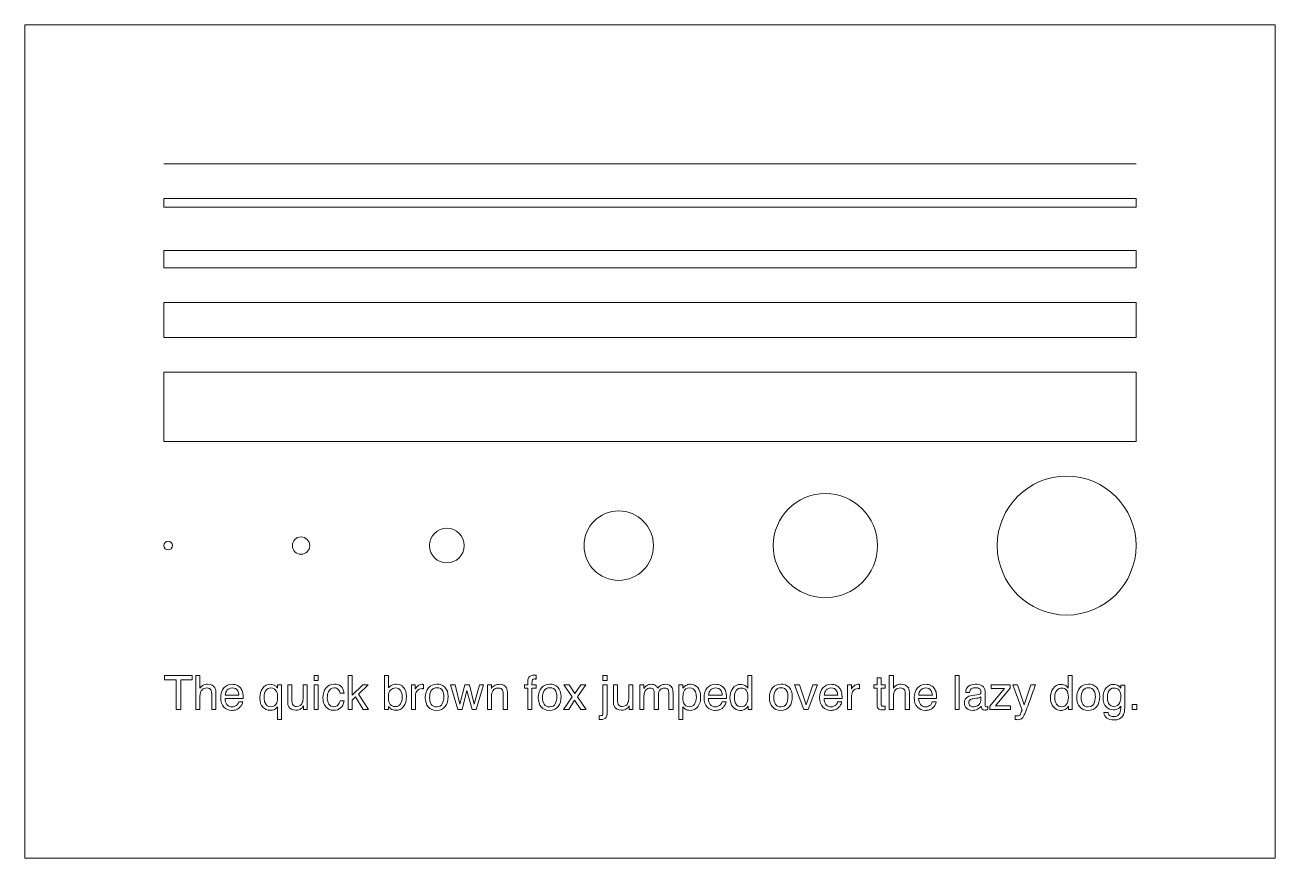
# Model space of a CAD drawing. Header units: inches. Extents: x 0 to 9, y -6 to 0.
import ezdxf

# ---------------------------------------------------------------- set-up
doc = ezdxf.new("R2010")
doc.units = ezdxf.units.IN
doc.header["$MEASUREMENT"] = 0
doc.layers.add('Layer 1', color=7, linetype='Continuous')

# ---------------------------------------------------------------- blocks, each defined once
blk = doc.blocks.new('block 2')
at = {"layer": 'Layer 1', "color": 7, "lineweight": 9, "true_color": 0xffffff}
for points in [[(1.2034, -4.6865), (1.2034, -4.7156), (1.1211, -4.7156), (1.1211, -4.9306), (1.0877, -4.9306), (1.0877, -4.7156), (1.0055, -4.7156), (1.0055, -4.6865), (1.2034, -4.6865)], [(2.0813, -4.6865), (2.1117, -4.6865), (2.1117, -4.7204), (2.0813, -4.7204), (2.0813, -4.6865)], [(2.0813, -4.7535), (2.1117, -4.7535), (2.1117, -4.9306), (2.0813, -4.9306), (2.0813, -4.7535)], [(2.3264, -4.6865), (2.3551, -4.6865), (2.3551, -4.8282), (2.4318, -4.7527), (2.47, -4.7527), (2.4016, -4.8188), (2.4739, -4.9306), (2.4357, -4.9306), (2.3797, -4.8401), (2.3551, -4.8638), (2.3551, -4.9306), (2.3264, -4.9306), (2.3264, -4.6865)], [(3.0974, -4.7527), (3.1316, -4.8929), (3.1664, -4.7527), (3.1999, -4.7527), (3.2348, -4.8921), (3.2712, -4.7527), (3.3011, -4.7527), (3.2494, -4.9306), (3.2184, -4.9306), (3.1821, -4.7929), (3.1471, -4.9306), (3.116, -4.9306), (3.0647, -4.7527), (3.0974, -4.7527)], [(3.8799, -4.7527), (3.9186, -4.7527), (3.9595, -4.8153), (4.0009, -4.7527), (4.0372, -4.7535), (3.9773, -4.8394), (4.0399, -4.9306), (4.0017, -4.9306), (3.9575, -4.8638), (3.9146, -4.9306), (3.8767, -4.9306), (3.9394, -4.8394), (3.8799, -4.7527)], [(4.1914, -4.7211), (4.1615, -4.7211), (4.1615, -4.6865), (4.1914, -4.6865), (4.1914, -4.7211)], [(5.576, -4.7527), (5.6236, -4.8975), (5.6731, -4.7527), (5.7058, -4.7527), (5.6388, -4.9306), (5.607, -4.9306), (5.5413, -4.7527), (5.576, -4.7527)], [(6.697, -4.6865), (6.7269, -4.6865), (6.7269, -4.9306), (6.697, -4.9306), (6.697, -4.6865)], [(6.9477, -4.907), (7.0534, -4.7794), (6.9555, -4.7794), (6.9555, -4.7527), (7.0936, -4.7527), (7.0936, -4.7771), (6.9886, -4.9039), (7.0967, -4.9039), (7.0967, -4.9306), (6.9477, -4.9306), (6.9477, -4.907)], [(7.9707, -4.8944), (8.0054, -4.8944), (8.0054, -4.9306), (7.9707, -4.9306), (7.9707, -4.8944)]]:
    blk.add_lwpolyline(points, dxfattribs=at)
for points, knots in [([(1.2298, -4.6857), (1.2298, -4.6857), (1.2597, -4.6857), (1.2597, -4.6857), (1.2597, -4.6857), (1.2597, -4.7767), (1.2597, -4.7767), (1.2668, -4.7678), (1.2732, -4.7615), (1.2788, -4.7578), (1.2884, -4.7515), (1.3005, -4.7483), (1.3149, -4.7483), (1.3407, -4.7483), (1.3582, -4.7574), (1.3674, -4.7754), (1.3723, -4.7853), (1.3748, -4.799), (1.3748, -4.8165), (1.3748, -4.8165), (1.3748, -4.9306), (1.3748, -4.9306), (1.3748, -4.9306), (1.3441, -4.9306), (1.3441, -4.9306), (1.3441, -4.9306), (1.3441, -4.8185), (1.3441, -4.8185), (1.3441, -4.8054), (1.3424, -4.7958), (1.3391, -4.7897), (1.3337, -4.78), (1.3235, -4.7751), (1.3085, -4.7751), (1.2961, -4.7751), (1.2849, -4.7794), (1.2748, -4.7879), (1.2647, -4.7964), (1.2597, -4.8125), (1.2597, -4.8362), (1.2597, -4.8362), (1.2597, -4.9306), (1.2597, -4.9306), (1.2597, -4.9306), (1.2298, -4.9306), (1.2298, -4.9306), (1.2298, -4.9306), (1.2298, -4.6857), (1.2298, -4.6857)], [0, 0, 0, 0, 1, 1, 1, 2, 2, 2, 3, 3, 3, 4, 4, 4, 5, 5, 5, 6, 6, 6, 7, 7, 7, 8, 8, 8, 9, 9, 9, 10, 10, 10, 11, 11, 11, 12, 12, 12, 13, 13, 13, 14, 14, 14, 15, 15, 15, 16, 16, 16, 16]), ([(1.529, -4.7576), (1.5407, -4.7635), (1.5497, -4.7712), (1.5559, -4.7806), (1.5618, -4.7896), (1.5658, -4.8), (1.5678, -4.812), (1.5695, -4.8202), (1.5704, -4.8333), (1.5704, -4.8512), (1.5704, -4.8512), (1.441, -4.8512), (1.441, -4.8512), (1.4415, -4.8693), (1.4457, -4.8838), (1.4537, -4.8948), (1.4616, -4.9057), (1.4738, -4.9112), (1.4904, -4.9112), (1.5059, -4.9112), (1.5183, -4.906), (1.5275, -4.8956), (1.5327, -4.8896), (1.5363, -4.8827), (1.5385, -4.8748), (1.5385, -4.8748), (1.5679, -4.8748), (1.5679, -4.8748), (1.5671, -4.8813), (1.5646, -4.8886), (1.5602, -4.8966), (1.5558, -4.9047), (1.5509, -4.9112), (1.5455, -4.9163), (1.5365, -4.9252), (1.5254, -4.9312), (1.5121, -4.9343), (1.5049, -4.936), (1.4968, -4.9369), (1.4878, -4.9369), (1.4658, -4.9369), (1.4472, -4.9289), (1.4319, -4.9127), (1.4165, -4.8966), (1.4089, -4.8741), (1.4089, -4.845), (1.4089, -4.8165), (1.4166, -4.7933), (1.432, -4.7754), (1.4474, -4.7576), (1.4676, -4.7487), (1.4925, -4.7487), (1.505, -4.7487), (1.5172, -4.7516), (1.529, -4.7576)], [0, 0, 0, 0, 1, 1, 1, 2, 2, 2, 3, 3, 3, 4, 4, 4, 5, 5, 5, 6, 6, 6, 7, 7, 7, 8, 8, 8, 9, 9, 9, 10, 10, 10, 11, 11, 11, 12, 12, 12, 13, 13, 13, 14, 14, 14, 15, 15, 15, 16, 16, 16, 17, 17, 17, 18, 18, 18, 18]), ([(1.8032, -4.7598), (1.8087, -4.7638), (1.814, -4.7697), (1.8191, -4.7774), (1.8191, -4.7774), (1.8191, -4.7527), (1.8191, -4.7527), (1.8191, -4.7527), (1.8474, -4.7527), (1.8474, -4.7527), (1.8474, -4.7527), (1.8474, -5.0016), (1.8474, -5.0016), (1.8474, -5.0016), (1.8175, -5.0016), (1.8175, -5.0016), (1.8175, -5.0016), (1.8175, -4.9102), (1.8175, -4.9102), (1.8125, -4.9181), (1.8056, -4.9245), (1.7968, -4.9292), (1.788, -4.9339), (1.777, -4.9363), (1.7639, -4.9363), (1.7449, -4.9363), (1.728, -4.9288), (1.7131, -4.914), (1.6982, -4.8992), (1.6907, -4.8766), (1.6907, -4.8462), (1.6907, -4.8177), (1.6977, -4.7944), (1.7117, -4.7761), (1.7257, -4.7578), (1.7438, -4.7487), (1.766, -4.7487), (1.7807, -4.7487), (1.7931, -4.7524), (1.8032, -4.7598)], [0, 0, 0, 0, 1, 1, 1, 2, 2, 2, 3, 3, 3, 4, 4, 4, 5, 5, 5, 6, 6, 6, 7, 7, 7, 8, 8, 8, 9, 9, 9, 10, 10, 10, 11, 11, 11, 12, 12, 12, 13, 13, 13, 13]), ([(1.922, -4.7527), (1.922, -4.7527), (1.922, -4.8708), (1.922, -4.8708), (1.922, -4.8799), (1.9234, -4.8873), (1.9262, -4.8931), (1.9314, -4.9037), (1.941, -4.909), (1.9551, -4.909), (1.9754, -4.909), (1.9892, -4.8997), (1.9966, -4.8811), (2.0006, -4.8711), (2.0025, -4.8574), (2.0025, -4.8401), (2.0025, -4.8401), (2.0025, -4.7527), (2.0025, -4.7527), (2.0025, -4.7527), (2.0325, -4.7527), (2.0325, -4.7527), (2.0325, -4.7527), (2.0325, -4.9306), (2.0325, -4.9306), (2.0325, -4.9306), (2.0042, -4.9306), (2.0042, -4.9306), (2.0042, -4.9306), (2.0045, -4.9044), (2.0045, -4.9044), (2.0007, -4.9111), (1.996, -4.9168), (1.9904, -4.9215), (1.9792, -4.9308), (1.9656, -4.9354), (1.9496, -4.9354), (1.9247, -4.9354), (1.9078, -4.9269), (1.8987, -4.91), (1.8938, -4.9009), (1.8914, -4.8888), (1.8914, -4.8736), (1.8914, -4.8736), (1.8914, -4.7527), (1.8914, -4.7527), (1.8914, -4.7527), (1.922, -4.7527), (1.922, -4.7527)], [0, 0, 0, 0, 1, 1, 1, 2, 2, 2, 3, 3, 3, 4, 4, 4, 5, 5, 5, 6, 6, 6, 7, 7, 7, 8, 8, 8, 9, 9, 9, 10, 10, 10, 11, 11, 11, 12, 12, 12, 13, 13, 13, 14, 14, 14, 15, 15, 15, 16, 16, 16, 16]), ([(2.2745, -4.7621), (2.287, -4.7719), (2.2946, -4.7887), (2.2971, -4.8125), (2.2971, -4.8125), (2.2681, -4.8125), (2.2681, -4.8125), (2.2663, -4.8015), (2.2623, -4.7924), (2.2559, -4.7851), (2.2496, -4.7779), (2.2395, -4.7743), (2.2255, -4.7743), (2.2065, -4.7743), (2.1929, -4.7836), (2.1847, -4.8021), (2.1793, -4.8142), (2.1767, -4.8291), (2.1767, -4.8468), (2.1767, -4.8646), (2.1805, -4.8796), (2.188, -4.8918), (2.1955, -4.9039), (2.2074, -4.91), (2.2235, -4.91), (2.2359, -4.91), (2.2458, -4.9062), (2.253, -4.8987), (2.2603, -4.8911), (2.2653, -4.8808), (2.2681, -4.8676), (2.2681, -4.8676), (2.2971, -4.8676), (2.2971, -4.8676), (2.2938, -4.8912), (2.2855, -4.9085), (2.2722, -4.9194), (2.2589, -4.9303), (2.2419, -4.9358), (2.2212, -4.9358), (2.198, -4.9358), (2.1794, -4.9273), (2.1656, -4.9103), (2.1517, -4.8933), (2.1448, -4.872), (2.1448, -4.8465), (2.1448, -4.8153), (2.1524, -4.791), (2.1675, -4.7736), (2.1827, -4.7562), (2.2021, -4.7475), (2.2255, -4.7475), (2.2456, -4.7475), (2.2619, -4.7524), (2.2745, -4.7621)], [0, 0, 0, 0, 1, 1, 1, 2, 2, 2, 3, 3, 3, 4, 4, 4, 5, 5, 5, 6, 6, 6, 7, 7, 7, 8, 8, 8, 9, 9, 9, 10, 10, 10, 11, 11, 11, 12, 12, 12, 13, 13, 13, 14, 14, 14, 15, 15, 15, 16, 16, 16, 17, 17, 17, 18, 18, 18, 18]), ([(2.5892, -4.6857), (2.5892, -4.6857), (2.6183, -4.6857), (2.6183, -4.6857), (2.6183, -4.6857), (2.6183, -4.7743), (2.6183, -4.7743), (2.6249, -4.7657), (2.6327, -4.7592), (2.6418, -4.7547), (2.6509, -4.7503), (2.6608, -4.748), (2.6715, -4.748), (2.6938, -4.748), (2.7118, -4.7556), (2.7256, -4.7709), (2.7395, -4.7861), (2.7464, -4.8085), (2.7464, -4.8382), (2.7464, -4.8664), (2.7396, -4.8897), (2.7259, -4.9083), (2.7122, -4.9269), (2.6933, -4.9363), (2.669, -4.9363), (2.6555, -4.9363), (2.644, -4.933), (2.6347, -4.9265), (2.6291, -4.9226), (2.6232, -4.9164), (2.6168, -4.9079), (2.6168, -4.9079), (2.6168, -4.9306), (2.6168, -4.9306), (2.6168, -4.9306), (2.5892, -4.9306), (2.5892, -4.9306), (2.5892, -4.9306), (2.5892, -4.6857), (2.5892, -4.6857)], [0, 0, 0, 0, 1, 1, 1, 2, 2, 2, 3, 3, 3, 4, 4, 4, 5, 5, 5, 6, 6, 6, 7, 7, 7, 8, 8, 8, 9, 9, 9, 10, 10, 10, 11, 11, 11, 12, 12, 12, 13, 13, 13, 13]), ([(2.7818, -4.7527), (2.7818, -4.7527), (2.8102, -4.7527), (2.8102, -4.7527), (2.8102, -4.7527), (2.8102, -4.7834), (2.8102, -4.7834), (2.8125, -4.7774), (2.8183, -4.7701), (2.8273, -4.7616), (2.8364, -4.753), (2.8469, -4.7487), (2.8587, -4.7487), (2.8593, -4.7487), (2.8602, -4.7487), (2.8616, -4.7488), (2.8629, -4.749), (2.8652, -4.7492), (2.8684, -4.7495), (2.8684, -4.7495), (2.8684, -4.7811), (2.8684, -4.7811), (2.8666, -4.7807), (2.865, -4.7805), (2.8635, -4.7804), (2.862, -4.7803), (2.8603, -4.7802), (2.8586, -4.7802), (2.8435, -4.7802), (2.8319, -4.7851), (2.8238, -4.7948), (2.8158, -4.8045), (2.8117, -4.8156), (2.8117, -4.8283), (2.8117, -4.8283), (2.8117, -4.9306), (2.8117, -4.9306), (2.8117, -4.9306), (2.7818, -4.9306), (2.7818, -4.9306), (2.7818, -4.9306), (2.7818, -4.7527), (2.7818, -4.7527)], [0, 0, 0, 0, 1, 1, 1, 2, 2, 2, 3, 3, 3, 4, 4, 4, 5, 5, 5, 6, 6, 6, 7, 7, 7, 8, 8, 8, 9, 9, 9, 10, 10, 10, 11, 11, 11, 12, 12, 12, 13, 13, 13, 14, 14, 14, 14]), ([(3.0232, -4.7704), (3.0389, -4.7857), (3.0468, -4.8082), (3.0468, -4.8378), (3.0468, -4.8665), (3.0399, -4.8902), (3.026, -4.9089), (3.0122, -4.9276), (2.9907, -4.9369), (2.9615, -4.9369), (2.9372, -4.9369), (2.9179, -4.9287), (2.9036, -4.9121), (2.8893, -4.8956), (2.8822, -4.8733), (2.8822, -4.8455), (2.8822, -4.8156), (2.8897, -4.7918), (2.9048, -4.7741), (2.9198, -4.7564), (2.9401, -4.7475), (2.9655, -4.7475), (2.9882, -4.7475), (3.0075, -4.7552), (3.0232, -4.7704)], [0, 0, 0, 0, 1, 1, 1, 2, 2, 2, 3, 3, 3, 4, 4, 4, 5, 5, 5, 6, 6, 6, 7, 7, 7, 8, 8, 8, 8]), ([(3.3293, -4.7527), (3.3293, -4.7527), (3.3577, -4.7527), (3.3577, -4.7527), (3.3577, -4.7527), (3.3577, -4.7779), (3.3577, -4.7779), (3.3661, -4.7675), (3.375, -4.76), (3.3844, -4.7555), (3.3939, -4.7509), (3.4043, -4.7487), (3.4158, -4.7487), (3.4411, -4.7487), (3.4582, -4.7575), (3.467, -4.7751), (3.4719, -4.7847), (3.4743, -4.7985), (3.4743, -4.8165), (3.4743, -4.8165), (3.4743, -4.9306), (3.4743, -4.9306), (3.4743, -4.9306), (3.4439, -4.9306), (3.4439, -4.9306), (3.4439, -4.9306), (3.4439, -4.8185), (3.4439, -4.8185), (3.4439, -4.8076), (3.4423, -4.7989), (3.4391, -4.7922), (3.4338, -4.7811), (3.4242, -4.7756), (3.4102, -4.7756), (3.4031, -4.7756), (3.3973, -4.7763), (3.3927, -4.7778), (3.3845, -4.7802), (3.3774, -4.7851), (3.3711, -4.7924), (3.3662, -4.7982), (3.3629, -4.8043), (3.3614, -4.8106), (3.3599, -4.8168), (3.3592, -4.8258), (3.3592, -4.8374), (3.3592, -4.8374), (3.3592, -4.9306), (3.3592, -4.9306), (3.3592, -4.9306), (3.3293, -4.9306), (3.3293, -4.9306), (3.3293, -4.9306), (3.3293, -4.7527), (3.3293, -4.7527)], [0, 0, 0, 0, 1, 1, 1, 2, 2, 2, 3, 3, 3, 4, 4, 4, 5, 5, 5, 6, 6, 6, 7, 7, 7, 8, 8, 8, 9, 9, 9, 10, 10, 10, 11, 11, 11, 12, 12, 12, 13, 13, 13, 14, 14, 14, 15, 15, 15, 16, 16, 16, 17, 17, 17, 18, 18, 18, 18]), ([(3.627, -4.6983), (3.634, -4.6881), (3.6475, -4.6831), (3.6674, -4.6831), (3.6693, -4.6831), (3.6712, -4.6831), (3.6732, -4.6832), (3.6752, -4.6833), (3.6775, -4.6835), (3.68, -4.6837), (3.68, -4.6837), (3.68, -4.711), (3.68, -4.711), (3.6769, -4.7107), (3.6746, -4.7106), (3.6732, -4.7105), (3.6718, -4.7105), (3.6705, -4.7105), (3.6693, -4.7105), (3.6601, -4.7105), (3.6546, -4.7128), (3.6528, -4.7175), (3.651, -4.7222), (3.6501, -4.7342), (3.6501, -4.7535), (3.6501, -4.7535), (3.68, -4.7535), (3.68, -4.7535), (3.68, -4.7535), (3.68, -4.7771), (3.68, -4.7771), (3.68, -4.7771), (3.6501, -4.7771), (3.6501, -4.7771), (3.6501, -4.7771), (3.6501, -4.9306), (3.6501, -4.9306), (3.6501, -4.9306), (3.6205, -4.9306), (3.6205, -4.9306), (3.6205, -4.9306), (3.6205, -4.7771), (3.6205, -4.7771), (3.6205, -4.7771), (3.5958, -4.7771), (3.5958, -4.7771), (3.5958, -4.7771), (3.5958, -4.7535), (3.5958, -4.7535), (3.5958, -4.7535), (3.6205, -4.7535), (3.6205, -4.7535), (3.6205, -4.7535), (3.6205, -4.7256), (3.6205, -4.7256), (3.621, -4.7132), (3.6231, -4.7041), (3.627, -4.6983)], [0, 0, 0, 0, 1, 1, 1, 2, 2, 2, 3, 3, 3, 4, 4, 4, 5, 5, 5, 6, 6, 6, 7, 7, 7, 8, 8, 8, 9, 9, 9, 10, 10, 10, 11, 11, 11, 12, 12, 12, 13, 13, 13, 14, 14, 14, 15, 15, 15, 16, 16, 16, 17, 17, 17, 18, 18, 18, 19, 19, 19, 19]), ([(3.8365, -4.7704), (3.8523, -4.7857), (3.8601, -4.8082), (3.8601, -4.8378), (3.8601, -4.8665), (3.8532, -4.8902), (3.8393, -4.9089), (3.8255, -4.9276), (3.804, -4.9369), (3.7748, -4.9369), (3.7505, -4.9369), (3.7312, -4.9287), (3.7169, -4.9121), (3.7026, -4.8956), (3.6955, -4.8733), (3.6955, -4.8455), (3.6955, -4.8156), (3.703, -4.7918), (3.7181, -4.7741), (3.7331, -4.7564), (3.7534, -4.7475), (3.7788, -4.7475), (3.8016, -4.7475), (3.8208, -4.7552), (3.8365, -4.7704)], [0, 0, 0, 0, 1, 1, 1, 2, 2, 2, 3, 3, 3, 4, 4, 4, 5, 5, 5, 6, 6, 6, 7, 7, 7, 8, 8, 8, 8]), ([(4.1333, -4.9756), (4.1467, -4.9752), (4.1547, -4.974), (4.1575, -4.9721), (4.1602, -4.9701), (4.1615, -4.9641), (4.1615, -4.9539), (4.1615, -4.9539), (4.1615, -4.7535), (4.1615, -4.7535), (4.1615, -4.7535), (4.1914, -4.7535), (4.1914, -4.7535), (4.1914, -4.7535), (4.1914, -4.957), (4.1914, -4.957), (4.1914, -4.97), (4.1893, -4.9797), (4.1851, -4.9861), (4.1781, -4.997), (4.1649, -5.0024), (4.1454, -5.0024), (4.144, -5.0024), (4.1424, -5.0023), (4.1408, -5.0022), (4.1392, -5.0021), (4.1367, -5.0019), (4.1333, -5.0016), (4.1333, -5.0016), (4.1333, -4.9756), (4.1333, -4.9756)], [0, 0, 0, 0, 1, 1, 1, 2, 2, 2, 3, 3, 3, 4, 4, 4, 5, 5, 5, 6, 6, 6, 7, 7, 7, 8, 8, 8, 9, 9, 9, 10, 10, 10, 10]), ([(4.267, -4.7527), (4.267, -4.7527), (4.267, -4.8708), (4.267, -4.8708), (4.267, -4.8799), (4.2684, -4.8873), (4.2712, -4.8931), (4.2764, -4.9037), (4.2861, -4.909), (4.3002, -4.909), (4.3205, -4.909), (4.3343, -4.8997), (4.3416, -4.8811), (4.3456, -4.8711), (4.3476, -4.8574), (4.3476, -4.8401), (4.3476, -4.8401), (4.3476, -4.7527), (4.3476, -4.7527), (4.3476, -4.7527), (4.3775, -4.7527), (4.3775, -4.7527), (4.3775, -4.7527), (4.3775, -4.9306), (4.3775, -4.9306), (4.3775, -4.9306), (4.3493, -4.9306), (4.3493, -4.9306), (4.3493, -4.9306), (4.3496, -4.9044), (4.3496, -4.9044), (4.3458, -4.9111), (4.3411, -4.9168), (4.3354, -4.9215), (4.3242, -4.9308), (4.3106, -4.9354), (4.2947, -4.9354), (4.2698, -4.9354), (4.2528, -4.9269), (4.2438, -4.91), (4.2389, -4.9009), (4.2365, -4.8888), (4.2365, -4.8736), (4.2365, -4.8736), (4.2365, -4.7527), (4.2365, -4.7527), (4.2365, -4.7527), (4.267, -4.7527), (4.267, -4.7527)], [0, 0, 0, 0, 1, 1, 1, 2, 2, 2, 3, 3, 3, 4, 4, 4, 5, 5, 5, 6, 6, 6, 7, 7, 7, 8, 8, 8, 9, 9, 9, 10, 10, 10, 11, 11, 11, 12, 12, 12, 13, 13, 13, 14, 14, 14, 15, 15, 15, 16, 16, 16, 16]), ([(4.4264, -4.7527), (4.4264, -4.7527), (4.4559, -4.7527), (4.4559, -4.7527), (4.4559, -4.7527), (4.4559, -4.7779), (4.4559, -4.7779), (4.463, -4.7692), (4.4695, -4.7628), (4.4752, -4.7588), (4.4851, -4.752), (4.4963, -4.7487), (4.5088, -4.7487), (4.5229, -4.7487), (4.5344, -4.7522), (4.543, -4.7591), (4.5479, -4.7631), (4.5523, -4.769), (4.5563, -4.7767), (4.5629, -4.7672), (4.5707, -4.7602), (4.5797, -4.7556), (4.5887, -4.751), (4.5988, -4.7487), (4.61, -4.7487), (4.6339, -4.7487), (4.6502, -4.7573), (4.6588, -4.7746), (4.6635, -4.7839), (4.6658, -4.7964), (4.6658, -4.8121), (4.6658, -4.8121), (4.6658, -4.9306), (4.6658, -4.9306), (4.6658, -4.9306), (4.6347, -4.9306), (4.6347, -4.9306), (4.6347, -4.9306), (4.6347, -4.807), (4.6347, -4.807), (4.6347, -4.7951), (4.6318, -4.787), (4.6258, -4.7826), (4.6199, -4.7781), (4.6127, -4.7759), (4.6041, -4.7759), (4.5924, -4.7759), (4.5823, -4.7799), (4.5738, -4.7877), (4.5653, -4.7956), (4.5611, -4.8087), (4.5611, -4.8271), (4.5611, -4.8271), (4.5611, -4.9306), (4.5611, -4.9306), (4.5611, -4.9306), (4.5307, -4.9306), (4.5307, -4.9306), (4.5307, -4.9306), (4.5307, -4.8145), (4.5307, -4.8145), (4.5307, -4.8024), (4.5293, -4.7936), (4.5264, -4.7881), (4.5219, -4.7797), (4.5134, -4.7756), (4.501, -4.7756), (4.4897, -4.7756), (4.4794, -4.78), (4.4702, -4.7887), (4.4609, -4.7975), (4.4563, -4.8133), (4.4563, -4.8362), (4.4563, -4.8362), (4.4563, -4.9306), (4.4563, -4.9306), (4.4563, -4.9306), (4.4264, -4.9306), (4.4264, -4.9306), (4.4264, -4.9306), (4.4264, -4.7527), (4.4264, -4.7527)], [0, 0, 0, 0, 1, 1, 1, 2, 2, 2, 3, 3, 3, 4, 4, 4, 5, 5, 5, 6, 6, 6, 7, 7, 7, 8, 8, 8, 9, 9, 9, 10, 10, 10, 11, 11, 11, 12, 12, 12, 13, 13, 13, 14, 14, 14, 15, 15, 15, 16, 16, 16, 17, 17, 17, 18, 18, 18, 19, 19, 19, 20, 20, 20, 21, 21, 21, 22, 22, 22, 23, 23, 23, 24, 24, 24, 25, 25, 25, 26, 26, 26, 27, 27, 27, 27]), ([(4.7073, -4.7535), (4.7073, -4.7535), (4.7366, -4.7535), (4.7366, -4.7535), (4.7366, -4.7535), (4.7366, -4.7771), (4.7366, -4.7771), (4.7426, -4.769), (4.7491, -4.7627), (4.7562, -4.7583), (4.7663, -4.7517), (4.7782, -4.7483), (4.7919, -4.7483), (4.8121, -4.7483), (4.8293, -4.7561), (4.8434, -4.7715), (4.8575, -4.787), (4.8645, -4.809), (4.8645, -4.8377), (4.8645, -4.8765), (4.8543, -4.9042), (4.834, -4.9208), (4.8211, -4.9313), (4.8061, -4.9366), (4.789, -4.9366), (4.7755, -4.9366), (4.7642, -4.9337), (4.7551, -4.9278), (4.7498, -4.9245), (4.7438, -4.9188), (4.7372, -4.9107), (4.7372, -4.9107), (4.7372, -5.0016), (4.7372, -5.0016), (4.7372, -5.0016), (4.7073, -5.0016), (4.7073, -5.0016), (4.7073, -5.0016), (4.7073, -4.7535), (4.7073, -4.7535)], [0, 0, 0, 0, 1, 1, 1, 2, 2, 2, 3, 3, 3, 4, 4, 4, 5, 5, 5, 6, 6, 6, 7, 7, 7, 8, 8, 8, 9, 9, 9, 10, 10, 10, 11, 11, 11, 12, 12, 12, 13, 13, 13, 13]), ([(5.009, -4.7576), (5.0208, -4.7635), (5.0297, -4.7712), (5.0359, -4.7806), (5.0419, -4.7896), (5.0458, -4.8), (5.0478, -4.812), (5.0496, -4.8202), (5.0504, -4.8333), (5.0504, -4.8512), (5.0504, -4.8512), (4.921, -4.8512), (4.921, -4.8512), (4.9216, -4.8693), (4.9258, -4.8838), (4.9337, -4.8948), (4.9416, -4.9057), (4.9539, -4.9112), (4.9705, -4.9112), (4.986, -4.9112), (4.9983, -4.906), (5.0076, -4.8956), (5.0127, -4.8896), (5.0164, -4.8827), (5.0185, -4.8748), (5.0185, -4.8748), (5.0479, -4.8748), (5.0479, -4.8748), (5.0472, -4.8813), (5.0446, -4.8886), (5.0402, -4.8966), (5.0358, -4.9047), (5.031, -4.9112), (5.0256, -4.9163), (5.0166, -4.9252), (5.0054, -4.9312), (4.9921, -4.9343), (4.985, -4.936), (4.9769, -4.9369), (4.9679, -4.9369), (4.9459, -4.9369), (4.9272, -4.9289), (4.9119, -4.9127), (4.8966, -4.8966), (4.8889, -4.8741), (4.8889, -4.845), (4.8889, -4.8165), (4.8966, -4.7933), (4.9121, -4.7754), (4.9275, -4.7576), (4.9476, -4.7487), (4.9725, -4.7487), (4.985, -4.7487), (4.9972, -4.7516), (5.009, -4.7576)], [0, 0, 0, 0, 1, 1, 1, 2, 2, 2, 3, 3, 3, 4, 4, 4, 5, 5, 5, 6, 6, 6, 7, 7, 7, 8, 8, 8, 9, 9, 9, 10, 10, 10, 11, 11, 11, 12, 12, 12, 13, 13, 13, 14, 14, 14, 15, 15, 15, 16, 16, 16, 17, 17, 17, 18, 18, 18, 18]), ([(5.1861, -4.7581), (5.1914, -4.7615), (5.1974, -4.7673), (5.2041, -4.7756), (5.2041, -4.7756), (5.2041, -4.6857), (5.2041, -4.6857), (5.2041, -4.6857), (5.2329, -4.6857), (5.2329, -4.6857), (5.2329, -4.6857), (5.2329, -4.9306), (5.2329, -4.9306), (5.2329, -4.9306), (5.2059, -4.9306), (5.2059, -4.9306), (5.2059, -4.9306), (5.2059, -4.9059), (5.2059, -4.9059), (5.199, -4.9168), (5.1908, -4.9247), (5.1813, -4.9296), (5.1718, -4.9345), (5.1609, -4.9369), (5.1487, -4.9369), (5.1289, -4.9369), (5.1118, -4.9286), (5.0974, -4.9119), (5.0829, -4.8953), (5.0757, -4.8731), (5.0757, -4.8454), (5.0757, -4.8195), (5.0823, -4.797), (5.0955, -4.778), (5.1086, -4.759), (5.1275, -4.7495), (5.152, -4.7495), (5.1656, -4.7495), (5.1769, -4.7524), (5.1861, -4.7581)], [0, 0, 0, 0, 1, 1, 1, 2, 2, 2, 3, 3, 3, 4, 4, 4, 5, 5, 5, 6, 6, 6, 7, 7, 7, 8, 8, 8, 9, 9, 9, 10, 10, 10, 11, 11, 11, 12, 12, 12, 13, 13, 13, 13]), ([(5.501, -4.7704), (5.5168, -4.7857), (5.5246, -4.8082), (5.5246, -4.8378), (5.5246, -4.8665), (5.5177, -4.8902), (5.5039, -4.9089), (5.49, -4.9276), (5.4685, -4.9369), (5.4393, -4.9369), (5.415, -4.9369), (5.3957, -4.9287), (5.3814, -4.9121), (5.3671, -4.8956), (5.36, -4.8733), (5.36, -4.8455), (5.36, -4.8156), (5.3675, -4.7918), (5.3826, -4.7741), (5.3977, -4.7564), (5.4179, -4.7475), (5.4433, -4.7475), (5.4661, -4.7475), (5.4853, -4.7552), (5.501, -4.7704)], [0, 0, 0, 0, 1, 1, 1, 2, 2, 2, 3, 3, 3, 4, 4, 4, 5, 5, 5, 6, 6, 6, 7, 7, 7, 8, 8, 8, 8]), ([(5.8414, -4.7576), (5.8532, -4.7635), (5.8622, -4.7712), (5.8683, -4.7806), (5.8743, -4.7896), (5.8782, -4.8), (5.8802, -4.812), (5.882, -4.8202), (5.8829, -4.8333), (5.8829, -4.8512), (5.8829, -4.8512), (5.7534, -4.8512), (5.7534, -4.8512), (5.754, -4.8693), (5.7582, -4.8838), (5.7661, -4.8948), (5.774, -4.9057), (5.7863, -4.9112), (5.8029, -4.9112), (5.8184, -4.9112), (5.8307, -4.906), (5.84, -4.8956), (5.8451, -4.8896), (5.8488, -4.8827), (5.851, -4.8748), (5.851, -4.8748), (5.8804, -4.8748), (5.8804, -4.8748), (5.8796, -4.8813), (5.877, -4.8886), (5.8726, -4.8966), (5.8683, -4.9047), (5.8634, -4.9112), (5.858, -4.9163), (5.849, -4.9252), (5.8378, -4.9312), (5.8245, -4.9343), (5.8174, -4.936), (5.8093, -4.9369), (5.8003, -4.9369), (5.7783, -4.9369), (5.7596, -4.9289), (5.7443, -4.9127), (5.729, -4.8966), (5.7214, -4.8741), (5.7214, -4.845), (5.7214, -4.8165), (5.7291, -4.7933), (5.7445, -4.7754), (5.7599, -4.7576), (5.78, -4.7487), (5.8049, -4.7487), (5.8175, -4.7487), (5.8296, -4.7516), (5.8414, -4.7576)], [0, 0, 0, 0, 1, 1, 1, 2, 2, 2, 3, 3, 3, 4, 4, 4, 5, 5, 5, 6, 6, 6, 7, 7, 7, 8, 8, 8, 9, 9, 9, 10, 10, 10, 11, 11, 11, 12, 12, 12, 13, 13, 13, 14, 14, 14, 15, 15, 15, 16, 16, 16, 17, 17, 17, 18, 18, 18, 18]), ([(5.9216, -4.7527), (5.9216, -4.7527), (5.95, -4.7527), (5.95, -4.7527), (5.95, -4.7527), (5.95, -4.7834), (5.95, -4.7834), (5.9523, -4.7774), (5.958, -4.7701), (5.9671, -4.7616), (5.9762, -4.753), (5.9866, -4.7487), (5.9985, -4.7487), (5.9991, -4.7487), (6, -4.7487), (6.0013, -4.7488), (6.0026, -4.749), (6.0049, -4.7492), (6.0081, -4.7495), (6.0081, -4.7495), (6.0081, -4.7811), (6.0081, -4.7811), (6.0064, -4.7807), (6.0047, -4.7805), (6.0032, -4.7804), (6.0017, -4.7803), (6.0001, -4.7802), (5.9983, -4.7802), (5.9833, -4.7802), (5.9717, -4.7851), (5.9636, -4.7948), (5.9555, -4.8045), (5.9515, -4.8156), (5.9515, -4.8283), (5.9515, -4.8283), (5.9515, -4.9306), (5.9515, -4.9306), (5.9515, -4.9306), (5.9216, -4.9306), (5.9216, -4.9306), (5.9216, -4.9306), (5.9216, -4.7527), (5.9216, -4.7527)], [0, 0, 0, 0, 1, 1, 1, 2, 2, 2, 3, 3, 3, 4, 4, 4, 5, 5, 5, 6, 6, 6, 7, 7, 7, 8, 8, 8, 9, 9, 9, 10, 10, 10, 11, 11, 11, 12, 12, 12, 13, 13, 13, 14, 14, 14, 14]), ([(6.1346, -4.703), (6.1346, -4.703), (6.1648, -4.703), (6.1648, -4.703), (6.1648, -4.703), (6.1648, -4.7527), (6.1648, -4.7527), (6.1648, -4.7527), (6.1932, -4.7527), (6.1932, -4.7527), (6.1932, -4.7527), (6.1932, -4.7771), (6.1932, -4.7771), (6.1932, -4.7771), (6.1648, -4.7771), (6.1648, -4.7771), (6.1648, -4.7771), (6.1648, -4.8932), (6.1648, -4.8932), (6.1648, -4.8994), (6.1669, -4.9036), (6.1711, -4.9057), (6.1734, -4.9069), (6.1773, -4.9075), (6.1828, -4.9075), (6.1842, -4.9075), (6.1858, -4.9075), (6.1874, -4.9074), (6.1891, -4.9073), (6.191, -4.9071), (6.1932, -4.9068), (6.1932, -4.9068), (6.1932, -4.9306), (6.1932, -4.9306), (6.1898, -4.9316), (6.1862, -4.9323), (6.1825, -4.9328), (6.1788, -4.9332), (6.1748, -4.9334), (6.1705, -4.9334), (6.1565, -4.9334), (6.147, -4.9299), (6.142, -4.9227), (6.1371, -4.9156), (6.1346, -4.9063), (6.1346, -4.8949), (6.1346, -4.8949), (6.1346, -4.7771), (6.1346, -4.7771), (6.1346, -4.7771), (6.1105, -4.7771), (6.1105, -4.7771), (6.1105, -4.7771), (6.1105, -4.7527), (6.1105, -4.7527), (6.1105, -4.7527), (6.1346, -4.7527), (6.1346, -4.7527), (6.1346, -4.7527), (6.1346, -4.703), (6.1346, -4.703)], [0, 0, 0, 0, 1, 1, 1, 2, 2, 2, 3, 3, 3, 4, 4, 4, 5, 5, 5, 6, 6, 6, 7, 7, 7, 8, 8, 8, 9, 9, 9, 10, 10, 10, 11, 11, 11, 12, 12, 12, 13, 13, 13, 14, 14, 14, 15, 15, 15, 16, 16, 16, 17, 17, 17, 18, 18, 18, 19, 19, 19, 20, 20, 20, 20]), ([(6.2231, -4.6857), (6.2231, -4.6857), (6.253, -4.6857), (6.253, -4.6857), (6.253, -4.6857), (6.253, -4.7767), (6.253, -4.7767), (6.2601, -4.7678), (6.2665, -4.7615), (6.2721, -4.7578), (6.2818, -4.7515), (6.2938, -4.7483), (6.3082, -4.7483), (6.334, -4.7483), (6.3515, -4.7574), (6.3607, -4.7754), (6.3657, -4.7853), (6.3682, -4.799), (6.3682, -4.8165), (6.3682, -4.8165), (6.3682, -4.9306), (6.3682, -4.9306), (6.3682, -4.9306), (6.3374, -4.9306), (6.3374, -4.9306), (6.3374, -4.9306), (6.3374, -4.8185), (6.3374, -4.8185), (6.3374, -4.8054), (6.3358, -4.7958), (6.3325, -4.7897), (6.327, -4.78), (6.3168, -4.7751), (6.3019, -4.7751), (6.2895, -4.7751), (6.2782, -4.7794), (6.2682, -4.7879), (6.2581, -4.7964), (6.253, -4.8125), (6.253, -4.8362), (6.253, -4.8362), (6.253, -4.9306), (6.253, -4.9306), (6.253, -4.9306), (6.2231, -4.9306), (6.2231, -4.9306), (6.2231, -4.9306), (6.2231, -4.6857), (6.2231, -4.6857)], [0, 0, 0, 0, 1, 1, 1, 2, 2, 2, 3, 3, 3, 4, 4, 4, 5, 5, 5, 6, 6, 6, 7, 7, 7, 8, 8, 8, 9, 9, 9, 10, 10, 10, 11, 11, 11, 12, 12, 12, 13, 13, 13, 14, 14, 14, 15, 15, 15, 16, 16, 16, 16]), ([(6.5223, -4.7576), (6.5341, -4.7635), (6.5431, -4.7712), (6.5492, -4.7806), (6.5552, -4.7896), (6.5591, -4.8), (6.5611, -4.812), (6.5629, -4.8202), (6.5637, -4.8333), (6.5637, -4.8512), (6.5637, -4.8512), (6.4343, -4.8512), (6.4343, -4.8512), (6.4349, -4.8693), (6.4391, -4.8838), (6.447, -4.8948), (6.4549, -4.9057), (6.4672, -4.9112), (6.4838, -4.9112), (6.4993, -4.9112), (6.5116, -4.906), (6.5209, -4.8956), (6.526, -4.8896), (6.5297, -4.8827), (6.5318, -4.8748), (6.5318, -4.8748), (6.5613, -4.8748), (6.5613, -4.8748), (6.5605, -4.8813), (6.5579, -4.8886), (6.5535, -4.8966), (6.5492, -4.9047), (6.5443, -4.9112), (6.5389, -4.9163), (6.5299, -4.9252), (6.5187, -4.9312), (6.5054, -4.9343), (6.4983, -4.936), (6.4902, -4.9369), (6.4812, -4.9369), (6.4592, -4.9369), (6.4405, -4.9289), (6.4252, -4.9127), (6.4099, -4.8966), (6.4022, -4.8741), (6.4022, -4.845), (6.4022, -4.8165), (6.41, -4.7933), (6.4254, -4.7754), (6.4408, -4.7576), (6.4609, -4.7487), (6.4858, -4.7487), (6.4983, -4.7487), (6.5105, -4.7516), (6.5223, -4.7576)], [0, 0, 0, 0, 1, 1, 1, 2, 2, 2, 3, 3, 3, 4, 4, 4, 5, 5, 5, 6, 6, 6, 7, 7, 7, 8, 8, 8, 9, 9, 9, 10, 10, 10, 11, 11, 11, 12, 12, 12, 13, 13, 13, 14, 14, 14, 15, 15, 15, 16, 16, 16, 17, 17, 17, 18, 18, 18, 18]), ([(6.8671, -4.8229), (6.874, -4.822), (6.8786, -4.8192), (6.8809, -4.8143), (6.8823, -4.8116), (6.8829, -4.8078), (6.8829, -4.8028), (6.8829, -4.7926), (6.8793, -4.7851), (6.8721, -4.7805), (6.8648, -4.7759), (6.8545, -4.7736), (6.841, -4.7736), (6.8254, -4.7736), (6.8143, -4.7778), (6.8078, -4.7863), (6.8042, -4.791), (6.8018, -4.7979), (6.8007, -4.8072), (6.8007, -4.8072), (6.7728, -4.8072), (6.7728, -4.8072), (6.7733, -4.7852), (6.7804, -4.7699), (6.7941, -4.7613), (6.8078, -4.7526), (6.8236, -4.7483), (6.8416, -4.7483), (6.8625, -4.7483), (6.8795, -4.7523), (6.8926, -4.7603), (6.9055, -4.7683), (6.912, -4.7807), (6.912, -4.7975), (6.912, -4.7975), (6.912, -4.9001), (6.912, -4.9001), (6.912, -4.9031), (6.9126, -4.9056), (6.9139, -4.9075), (6.9152, -4.9094), (6.9179, -4.9103), (6.922, -4.9103), (6.9233, -4.9103), (6.9248, -4.9103), (6.9265, -4.9101), (6.9281, -4.9099), (6.9299, -4.9097), (6.9318, -4.9093), (6.9318, -4.9093), (6.9318, -4.9314), (6.9318, -4.9314), (6.9271, -4.9328), (6.9236, -4.9336), (6.9211, -4.9339), (6.9187, -4.9343), (6.9154, -4.9344), (6.9112, -4.9344), (6.9009, -4.9344), (6.8934, -4.9308), (6.8887, -4.9235), (6.8863, -4.9196), (6.8846, -4.9141), (6.8836, -4.907), (6.8775, -4.915), (6.8687, -4.9219), (6.8573, -4.9278), (6.8459, -4.9337), (6.8334, -4.9366), (6.8196, -4.9366), (6.8031, -4.9366), (6.7896, -4.9316), (6.7792, -4.9216), (6.7687, -4.9116), (6.7635, -4.899), (6.7635, -4.884), (6.7635, -4.8675), (6.7686, -4.8547), (6.7789, -4.8456), (6.7892, -4.8366), (6.8027, -4.831), (6.8195, -4.8289), (6.8195, -4.8289), (6.8671, -4.8229), (6.8671, -4.8229)], [0, 0, 0, 0, 1, 1, 1, 2, 2, 2, 3, 3, 3, 4, 4, 4, 5, 5, 5, 6, 6, 6, 7, 7, 7, 8, 8, 8, 9, 9, 9, 10, 10, 10, 11, 11, 11, 12, 12, 12, 13, 13, 13, 14, 14, 14, 15, 15, 15, 16, 16, 16, 17, 17, 17, 18, 18, 18, 19, 19, 19, 20, 20, 20, 21, 21, 21, 22, 22, 22, 23, 23, 23, 24, 24, 24, 25, 25, 25, 26, 26, 26, 27, 27, 27, 28, 28, 28, 28]), ([(7.2424, -4.7527), (7.2424, -4.7527), (7.2754, -4.7527), (7.2754, -4.7527), (7.2712, -4.7641), (7.2619, -4.7901), (7.2474, -4.8308), (7.2365, -4.8614), (7.2274, -4.8863), (7.2201, -4.9056), (7.2029, -4.951), (7.1907, -4.9786), (7.1836, -4.9886), (7.1765, -4.9986), (7.1643, -5.0036), (7.1471, -5.0036), (7.1429, -5.0036), (7.1396, -5.0034), (7.1374, -5.0031), (7.1351, -5.0027), (7.1323, -5.0021), (7.129, -5.0012), (7.129, -5.0012), (7.129, -4.974), (7.129, -4.974), (7.1342, -4.9754), (7.1379, -4.9763), (7.1403, -4.9766), (7.1426, -4.977), (7.1446, -4.9771), (7.1464, -4.9771), (7.1519, -4.9771), (7.156, -4.9762), (7.1586, -4.9744), (7.1612, -4.9726), (7.1634, -4.9703), (7.1651, -4.9677), (7.1657, -4.9668), (7.1677, -4.9623), (7.1711, -4.9541), (7.1745, -4.9459), (7.177, -4.9398), (7.1786, -4.9358), (7.1786, -4.9358), (7.1128, -4.7527), (7.1128, -4.7527), (7.1128, -4.7527), (7.1467, -4.7527), (7.1467, -4.7527), (7.1467, -4.7527), (7.1944, -4.8976), (7.1944, -4.8976), (7.1944, -4.8976), (7.2424, -4.7527), (7.2424, -4.7527)], [0, 0, 0, 0, 1, 1, 1, 2, 2, 2, 3, 3, 3, 4, 4, 4, 5, 5, 5, 6, 6, 6, 7, 7, 7, 8, 8, 8, 9, 9, 9, 10, 10, 10, 11, 11, 11, 12, 12, 12, 13, 13, 13, 14, 14, 14, 15, 15, 15, 16, 16, 16, 17, 17, 17, 18, 18, 18, 18]), ([(7.4936, -4.7581), (7.4989, -4.7615), (7.5049, -4.7673), (7.5116, -4.7756), (7.5116, -4.7756), (7.5116, -4.6857), (7.5116, -4.6857), (7.5116, -4.6857), (7.5404, -4.6857), (7.5404, -4.6857), (7.5404, -4.6857), (7.5404, -4.9306), (7.5404, -4.9306), (7.5404, -4.9306), (7.5135, -4.9306), (7.5135, -4.9306), (7.5135, -4.9306), (7.5135, -4.9059), (7.5135, -4.9059), (7.5065, -4.9168), (7.4983, -4.9247), (7.4888, -4.9296), (7.4793, -4.9345), (7.4684, -4.9369), (7.4562, -4.9369), (7.4364, -4.9369), (7.4193, -4.9286), (7.4049, -4.9119), (7.3904, -4.8953), (7.3832, -4.8731), (7.3832, -4.8454), (7.3832, -4.8195), (7.3898, -4.797), (7.403, -4.778), (7.4162, -4.759), (7.435, -4.7495), (7.4595, -4.7495), (7.4731, -4.7495), (7.4844, -4.7524), (7.4936, -4.7581)], [0, 0, 0, 0, 1, 1, 1, 2, 2, 2, 3, 3, 3, 4, 4, 4, 5, 5, 5, 6, 6, 6, 7, 7, 7, 8, 8, 8, 9, 9, 9, 10, 10, 10, 11, 11, 11, 12, 12, 12, 13, 13, 13, 13]), ([(7.714, -4.7704), (7.7297, -4.7857), (7.7376, -4.8082), (7.7376, -4.8378), (7.7376, -4.8665), (7.7307, -4.8902), (7.7168, -4.9089), (7.7029, -4.9276), (7.6815, -4.9369), (7.6523, -4.9369), (7.628, -4.9369), (7.6087, -4.9287), (7.5944, -4.9121), (7.5801, -4.8956), (7.5729, -4.8733), (7.5729, -4.8455), (7.5729, -4.8156), (7.5805, -4.7918), (7.5955, -4.7741), (7.6106, -4.7564), (7.6308, -4.7475), (7.6563, -4.7475), (7.679, -4.7475), (7.6983, -4.7552), (7.714, -4.7704)], [0, 0, 0, 0, 1, 1, 1, 2, 2, 2, 3, 3, 3, 4, 4, 4, 5, 5, 5, 6, 6, 6, 7, 7, 7, 8, 8, 8, 8]), ([(7.8733, -4.7598), (7.8789, -4.7637), (7.8846, -4.7693), (7.8905, -4.7767), (7.8905, -4.7767), (7.8905, -4.7543), (7.8905, -4.7543), (7.8905, -4.7543), (7.918, -4.7543), (7.918, -4.7543), (7.918, -4.7543), (7.918, -4.9162), (7.918, -4.9162), (7.918, -4.9387), (7.9147, -4.9566), (7.9081, -4.9697), (7.8957, -4.9938), (7.8724, -5.0059), (7.8381, -5.0059), (7.819, -5.0059), (7.8029, -5.0016), (7.7899, -4.993), (7.7768, -4.9844), (7.7696, -4.971), (7.768, -4.9527), (7.768, -4.9527), (7.7984, -4.9527), (7.7984, -4.9527), (7.7998, -4.9607), (7.8027, -4.9668), (7.807, -4.9712), (7.8137, -4.9778), (7.8243, -4.9811), (7.8387, -4.9811), (7.8615, -4.9811), (7.8765, -4.973), (7.8835, -4.9569), (7.8877, -4.9473), (7.8896, -4.9303), (7.8893, -4.9059), (7.8833, -4.9149), (7.8762, -4.9217), (7.8678, -4.9261), (7.8594, -4.9306), (7.8483, -4.9328), (7.8345, -4.9328), (7.8153, -4.9328), (7.7985, -4.9259), (7.7841, -4.9122), (7.7697, -4.8986), (7.7625, -4.8759), (7.7625, -4.8444), (7.7625, -4.8146), (7.7698, -4.7913), (7.7843, -4.7746), (7.7988, -4.7579), (7.8163, -4.7495), (7.8368, -4.7495), (7.8507, -4.7495), (7.8629, -4.7529), (7.8733, -4.7598)], [0, 0, 0, 0, 1, 1, 1, 2, 2, 2, 3, 3, 3, 4, 4, 4, 5, 5, 5, 6, 6, 6, 7, 7, 7, 8, 8, 8, 9, 9, 9, 10, 10, 10, 11, 11, 11, 12, 12, 12, 13, 13, 13, 14, 14, 14, 15, 15, 15, 16, 16, 16, 17, 17, 17, 18, 18, 18, 19, 19, 19, 20, 20, 20, 20]), ([(1.5397, -4.8274), (1.5385, -4.8145), (1.5357, -4.8041), (1.5313, -4.7964), (1.5231, -4.782), (1.5096, -4.7748), (1.4906, -4.7748), (1.4769, -4.7748), (1.4655, -4.7797), (1.4563, -4.7896), (1.4471, -4.7995), (1.4422, -4.8121), (1.4416, -4.8274), (1.4416, -4.8274), (1.5397, -4.8274), (1.5397, -4.8274)], [0, 0, 0, 0, 1, 1, 1, 2, 2, 2, 3, 3, 3, 4, 4, 4, 5, 5, 5, 5]), ([(1.7284, -4.8828), (1.736, -4.9013), (1.7497, -4.9105), (1.7694, -4.9105), (1.7902, -4.9105), (1.8045, -4.9008), (1.8123, -4.8813), (1.8166, -4.8705), (1.8188, -4.8568), (1.8188, -4.8401), (1.8188, -4.8247), (1.8164, -4.8118), (1.8117, -4.8015), (1.8036, -4.7839), (1.7894, -4.7751), (1.769, -4.7751), (1.7561, -4.7751), (1.745, -4.7807), (1.7358, -4.792), (1.7265, -4.8032), (1.7219, -4.8206), (1.7219, -4.844), (1.7219, -4.8594), (1.7241, -4.8723), (1.7284, -4.8828)], [0, 0, 0, 0, 1, 1, 1, 2, 2, 2, 3, 3, 3, 4, 4, 4, 5, 5, 5, 6, 6, 6, 7, 7, 7, 8, 8, 8, 8]), ([(2.7036, -4.8906), (2.7116, -4.8777), (2.7157, -4.8608), (2.7157, -4.8397), (2.7157, -4.821), (2.7116, -4.8055), (2.7036, -4.7932), (2.6955, -4.7809), (2.6837, -4.7748), (2.668, -4.7748), (2.6543, -4.7748), (2.6424, -4.7798), (2.6321, -4.7899), (2.6218, -4.8), (2.6167, -4.8166), (2.6167, -4.8397), (2.6167, -4.8564), (2.6188, -4.87), (2.623, -4.8804), (2.6309, -4.9), (2.6456, -4.9098), (2.6672, -4.9098), (2.6834, -4.9098), (2.6955, -4.9034), (2.7036, -4.8906)], [0, 0, 0, 0, 1, 1, 1, 2, 2, 2, 3, 3, 3, 4, 4, 4, 5, 5, 5, 6, 6, 6, 7, 7, 7, 8, 8, 8, 8]), ([(3.0047, -4.8887), (3.0119, -4.8737), (3.0156, -4.857), (3.0156, -4.8387), (3.0156, -4.8221), (3.0129, -4.8086), (3.0077, -4.7982), (2.9994, -4.7818), (2.985, -4.7736), (2.9646, -4.7736), (2.9466, -4.7736), (2.9334, -4.7806), (2.9252, -4.7945), (2.917, -4.8084), (2.9129, -4.8253), (2.9129, -4.845), (2.9129, -4.8639), (2.917, -4.8796), (2.9252, -4.8923), (2.9334, -4.9049), (2.9465, -4.9112), (2.9643, -4.9112), (2.9839, -4.9112), (2.9974, -4.9037), (3.0047, -4.8887)], [0, 0, 0, 0, 1, 1, 1, 2, 2, 2, 3, 3, 3, 4, 4, 4, 5, 5, 5, 6, 6, 6, 7, 7, 7, 8, 8, 8, 8]), ([(3.818, -4.8887), (3.8252, -4.8737), (3.8289, -4.857), (3.8289, -4.8387), (3.8289, -4.8221), (3.8263, -4.8086), (3.821, -4.7982), (3.8127, -4.7818), (3.7983, -4.7736), (3.778, -4.7736), (3.7599, -4.7736), (3.7467, -4.7806), (3.7385, -4.7945), (3.7303, -4.8084), (3.7262, -4.8253), (3.7262, -4.845), (3.7262, -4.8639), (3.7303, -4.8796), (3.7385, -4.8923), (3.7467, -4.9049), (3.7598, -4.9112), (3.7776, -4.9112), (3.7972, -4.9112), (3.8107, -4.9037), (3.818, -4.8887)], [0, 0, 0, 0, 1, 1, 1, 2, 2, 2, 3, 3, 3, 4, 4, 4, 5, 5, 5, 6, 6, 6, 7, 7, 7, 8, 8, 8, 8]), ([(4.8199, -4.893), (4.8291, -4.8813), (4.8338, -4.8638), (4.8338, -4.8405), (4.8338, -4.8264), (4.8317, -4.8142), (4.8276, -4.804), (4.8198, -4.7844), (4.8056, -4.7746), (4.7849, -4.7746), (4.7641, -4.7746), (4.7499, -4.785), (4.7422, -4.8057), (4.7381, -4.8167), (4.7361, -4.8308), (4.7361, -4.8479), (4.7361, -4.8616), (4.7381, -4.8733), (4.7422, -4.8829), (4.75, -4.9013), (4.7643, -4.9105), (4.7849, -4.9105), (4.7989, -4.9105), (4.8106, -4.9047), (4.8199, -4.893)], [0, 0, 0, 0, 1, 1, 1, 2, 2, 2, 3, 3, 3, 4, 4, 4, 5, 5, 5, 6, 6, 6, 7, 7, 7, 8, 8, 8, 8]), ([(5.0197, -4.8274), (5.0185, -4.8145), (5.0157, -4.8041), (5.0113, -4.7964), (5.0032, -4.782), (4.9896, -4.7748), (4.9706, -4.7748), (4.957, -4.7748), (4.9456, -4.7797), (4.9363, -4.7896), (4.9271, -4.7995), (4.9222, -4.8121), (4.9217, -4.8274), (4.9217, -4.8274), (5.0197, -4.8274), (5.0197, -4.8274)], [0, 0, 0, 0, 1, 1, 1, 2, 2, 2, 3, 3, 3, 4, 4, 4, 5, 5, 5, 5]), ([(5.1193, -4.8916), (5.1274, -4.9044), (5.1403, -4.9108), (5.158, -4.9108), (5.1718, -4.9108), (5.1831, -4.9049), (5.192, -4.893), (5.2008, -4.8811), (5.2053, -4.864), (5.2053, -4.8417), (5.2053, -4.8192), (5.2007, -4.8026), (5.1916, -4.7918), (5.1824, -4.781), (5.1711, -4.7756), (5.1577, -4.7756), (5.1427, -4.7756), (5.1305, -4.7813), (5.1212, -4.7929), (5.1119, -4.8044), (5.1073, -4.8213), (5.1073, -4.8437), (5.1073, -4.8628), (5.1113, -4.8787), (5.1193, -4.8916)], [0, 0, 0, 0, 1, 1, 1, 2, 2, 2, 3, 3, 3, 4, 4, 4, 5, 5, 5, 6, 6, 6, 7, 7, 7, 8, 8, 8, 8]), ([(5.4825, -4.8887), (5.4898, -4.8737), (5.4934, -4.857), (5.4934, -4.8387), (5.4934, -4.8221), (5.4908, -4.8086), (5.4855, -4.7982), (5.4772, -4.7818), (5.4628, -4.7736), (5.4425, -4.7736), (5.4244, -4.7736), (5.4113, -4.7806), (5.403, -4.7945), (5.3948, -4.8084), (5.3907, -4.8253), (5.3907, -4.845), (5.3907, -4.8639), (5.3948, -4.8796), (5.403, -4.8923), (5.4113, -4.9049), (5.4243, -4.9112), (5.4421, -4.9112), (5.4618, -4.9112), (5.4752, -4.9037), (5.4825, -4.8887)], [0, 0, 0, 0, 1, 1, 1, 2, 2, 2, 3, 3, 3, 4, 4, 4, 5, 5, 5, 6, 6, 6, 7, 7, 7, 8, 8, 8, 8]), ([(5.8521, -4.8274), (5.8509, -4.8145), (5.8481, -4.8041), (5.8437, -4.7964), (5.8356, -4.782), (5.822, -4.7748), (5.803, -4.7748), (5.7894, -4.7748), (5.778, -4.7797), (5.7687, -4.7896), (5.7595, -4.7995), (5.7546, -4.8121), (5.7541, -4.8274), (5.7541, -4.8274), (5.8521, -4.8274), (5.8521, -4.8274)], [0, 0, 0, 0, 1, 1, 1, 2, 2, 2, 3, 3, 3, 4, 4, 4, 5, 5, 5, 5]), ([(6.533, -4.8274), (6.5318, -4.8145), (6.529, -4.8041), (6.5246, -4.7964), (6.5165, -4.782), (6.5029, -4.7748), (6.4839, -4.7748), (6.4703, -4.7748), (6.4589, -4.7797), (6.4496, -4.7896), (6.4404, -4.7995), (6.4355, -4.8121), (6.435, -4.8274), (6.435, -4.8274), (6.533, -4.8274), (6.533, -4.8274)], [0, 0, 0, 0, 1, 1, 1, 2, 2, 2, 3, 3, 3, 4, 4, 4, 5, 5, 5, 5]), ([(6.8042, -4.9037), (6.8105, -4.9087), (6.818, -4.9112), (6.8266, -4.9112), (6.8371, -4.9112), (6.8473, -4.9087), (6.8572, -4.9039), (6.8738, -4.8958), (6.8821, -4.8826), (6.8821, -4.8642), (6.8821, -4.8642), (6.8821, -4.8402), (6.8821, -4.8402), (6.8784, -4.8425), (6.8738, -4.8445), (6.868, -4.846), (6.8623, -4.8476), (6.8566, -4.8487), (6.8511, -4.8493), (6.8511, -4.8493), (6.833, -4.8517), (6.833, -4.8517), (6.8222, -4.8531), (6.814, -4.8554), (6.8086, -4.8585), (6.7993, -4.8636), (6.7947, -4.8719), (6.7947, -4.8833), (6.7947, -4.8919), (6.7979, -4.8987), (6.8042, -4.9037)], [0, 0, 0, 0, 1, 1, 1, 2, 2, 2, 3, 3, 3, 4, 4, 4, 5, 5, 5, 6, 6, 6, 7, 7, 7, 8, 8, 8, 9, 9, 9, 10, 10, 10, 10]), ([(7.4268, -4.8916), (7.4349, -4.9044), (7.4478, -4.9108), (7.4655, -4.9108), (7.4793, -4.9108), (7.4906, -4.9049), (7.4995, -4.893), (7.5084, -4.8811), (7.5128, -4.864), (7.5128, -4.8417), (7.5128, -4.8192), (7.5082, -4.8026), (7.4991, -4.7918), (7.4899, -4.781), (7.4786, -4.7756), (7.4652, -4.7756), (7.4502, -4.7756), (7.438, -4.7813), (7.4287, -4.7929), (7.4194, -4.8044), (7.4148, -4.8213), (7.4148, -4.8437), (7.4148, -4.8628), (7.4188, -4.8787), (7.4268, -4.8916)], [0, 0, 0, 0, 1, 1, 1, 2, 2, 2, 3, 3, 3, 4, 4, 4, 5, 5, 5, 6, 6, 6, 7, 7, 7, 8, 8, 8, 8]), ([(7.6954, -4.8887), (7.7027, -4.8737), (7.7064, -4.857), (7.7064, -4.8387), (7.7064, -4.8221), (7.7037, -4.8086), (7.6985, -4.7982), (7.6901, -4.7818), (7.6758, -4.7736), (7.6554, -4.7736), (7.6374, -4.7736), (7.6242, -4.7806), (7.616, -4.7945), (7.6078, -4.8084), (7.6037, -4.8253), (7.6037, -4.845), (7.6037, -4.8639), (7.6078, -4.8796), (7.616, -4.8923), (7.6242, -4.9049), (7.6372, -4.9112), (7.6551, -4.9112), (7.6747, -4.9112), (7.6882, -4.9037), (7.6954, -4.8887)], [0, 0, 0, 0, 1, 1, 1, 2, 2, 2, 3, 3, 3, 4, 4, 4, 5, 5, 5, 6, 6, 6, 7, 7, 7, 8, 8, 8, 8]), ([(7.8769, -4.7919), (7.8679, -4.7812), (7.8564, -4.7759), (7.8424, -4.7759), (7.8214, -4.7759), (7.8071, -4.7858), (7.7994, -4.8055), (7.7953, -4.816), (7.7933, -4.8298), (7.7933, -4.8469), (7.7933, -4.8669), (7.7973, -4.8822), (7.8054, -4.8926), (7.8135, -4.9031), (7.8244, -4.9083), (7.8381, -4.9083), (7.8594, -4.9083), (7.8745, -4.8987), (7.8832, -4.8793), (7.888, -4.8683), (7.8905, -4.8555), (7.8905, -4.8409), (7.8905, -4.8188), (7.8859, -4.8025), (7.8769, -4.7919)], [0, 0, 0, 0, 1, 1, 1, 2, 2, 2, 3, 3, 3, 4, 4, 4, 5, 5, 5, 6, 6, 6, 7, 7, 7, 8, 8, 8, 8])]:
    blk.add_open_spline(points, degree=3, knots=knots, dxfattribs=at)

msp = doc.modelspace()

# ---------------------------------------------------------------- linework, layer by layer
at = {"layer": 'Layer 1', "color": 7, "lineweight": 9, "true_color": 0xffffff}
for points in [[(9, -6), (0, -6), (0, 0), (9, 0), (9, -6)], [(1, -1), (8, -1)], [(8, -1.3125), (1, -1.3125), (1, -1.25), (8, -1.25), (8, -1.3125)], [(8, -1.75), (1, -1.75), (1, -1.625), (8, -1.625), (8, -1.75)], [(8, -2.25), (1, -2.25), (1, -2), (8, -2), (8, -2.25)], [(8, -3), (1, -3), (1, -2.5), (8, -2.5), (8, -3)]]:
    msp.add_lwpolyline(points, dxfattribs=at)
for points in [[(8, -3.75), (8, -4.0261), (7.7761, -4.25), (7.5, -4.25), (7.2239, -4.25), (7, -4.0261), (7, -3.75), (7, -3.4739), (7.2239, -3.25), (7.5, -3.25), (7.7761, -3.25), (8, -3.4739), (8, -3.75)], [(6.1375, -3.75), (6.1375, -3.9571), (5.9696, -4.125), (5.7625, -4.125), (5.5554, -4.125), (5.3875, -3.9571), (5.3875, -3.75), (5.3875, -3.5429), (5.5554, -3.375), (5.7625, -3.375), (5.9696, -3.375), (6.1375, -3.5429), (6.1375, -3.75)], [(4.525, -3.75), (4.525, -3.8881), (4.4131, -4), (4.275, -4), (4.1369, -4), (4.025, -3.8881), (4.025, -3.75), (4.025, -3.6119), (4.1369, -3.5), (4.275, -3.5), (4.4131, -3.5), (4.525, -3.6119), (4.525, -3.75)], [(2.05, -3.75), (2.05, -3.7845), (2.022, -3.8125), (1.9875, -3.8125), (1.953, -3.8125), (1.925, -3.7845), (1.925, -3.75), (1.925, -3.7155), (1.953, -3.6875), (1.9875, -3.6875), (2.022, -3.6875), (2.05, -3.7155), (2.05, -3.75)], [(3.1625, -3.75), (3.1625, -3.819), (3.1065, -3.875), (3.0375, -3.875), (2.9685, -3.875), (2.9125, -3.819), (2.9125, -3.75), (2.9125, -3.681), (2.9685, -3.625), (3.0375, -3.625), (3.1065, -3.625), (3.1625, -3.681), (3.1625, -3.75)], [(1.0625, -3.75), (1.0625, -3.7673), (1.0485, -3.7812), (1.0312, -3.7812), (1.014, -3.7812), (1, -3.7673), (1, -3.75), (1, -3.7327), (1.014, -3.7188), (1.0312, -3.7188), (1.0485, -3.7188), (1.0625, -3.7327), (1.0625, -3.75)]]:
    msp.add_open_spline(points, degree=3, knots=[0, 0, 0, 0, 1, 1, 1, 2, 2, 2, 3, 3, 3, 4, 4, 4, 4], dxfattribs=at)

# ---------------------------------------------------------------- block references
at = {"layer": 'Layer 1'}
msp.add_blockref('block 2', (0, 0), dxfattribs=at)

doc.saveas('drawing.dxf')
